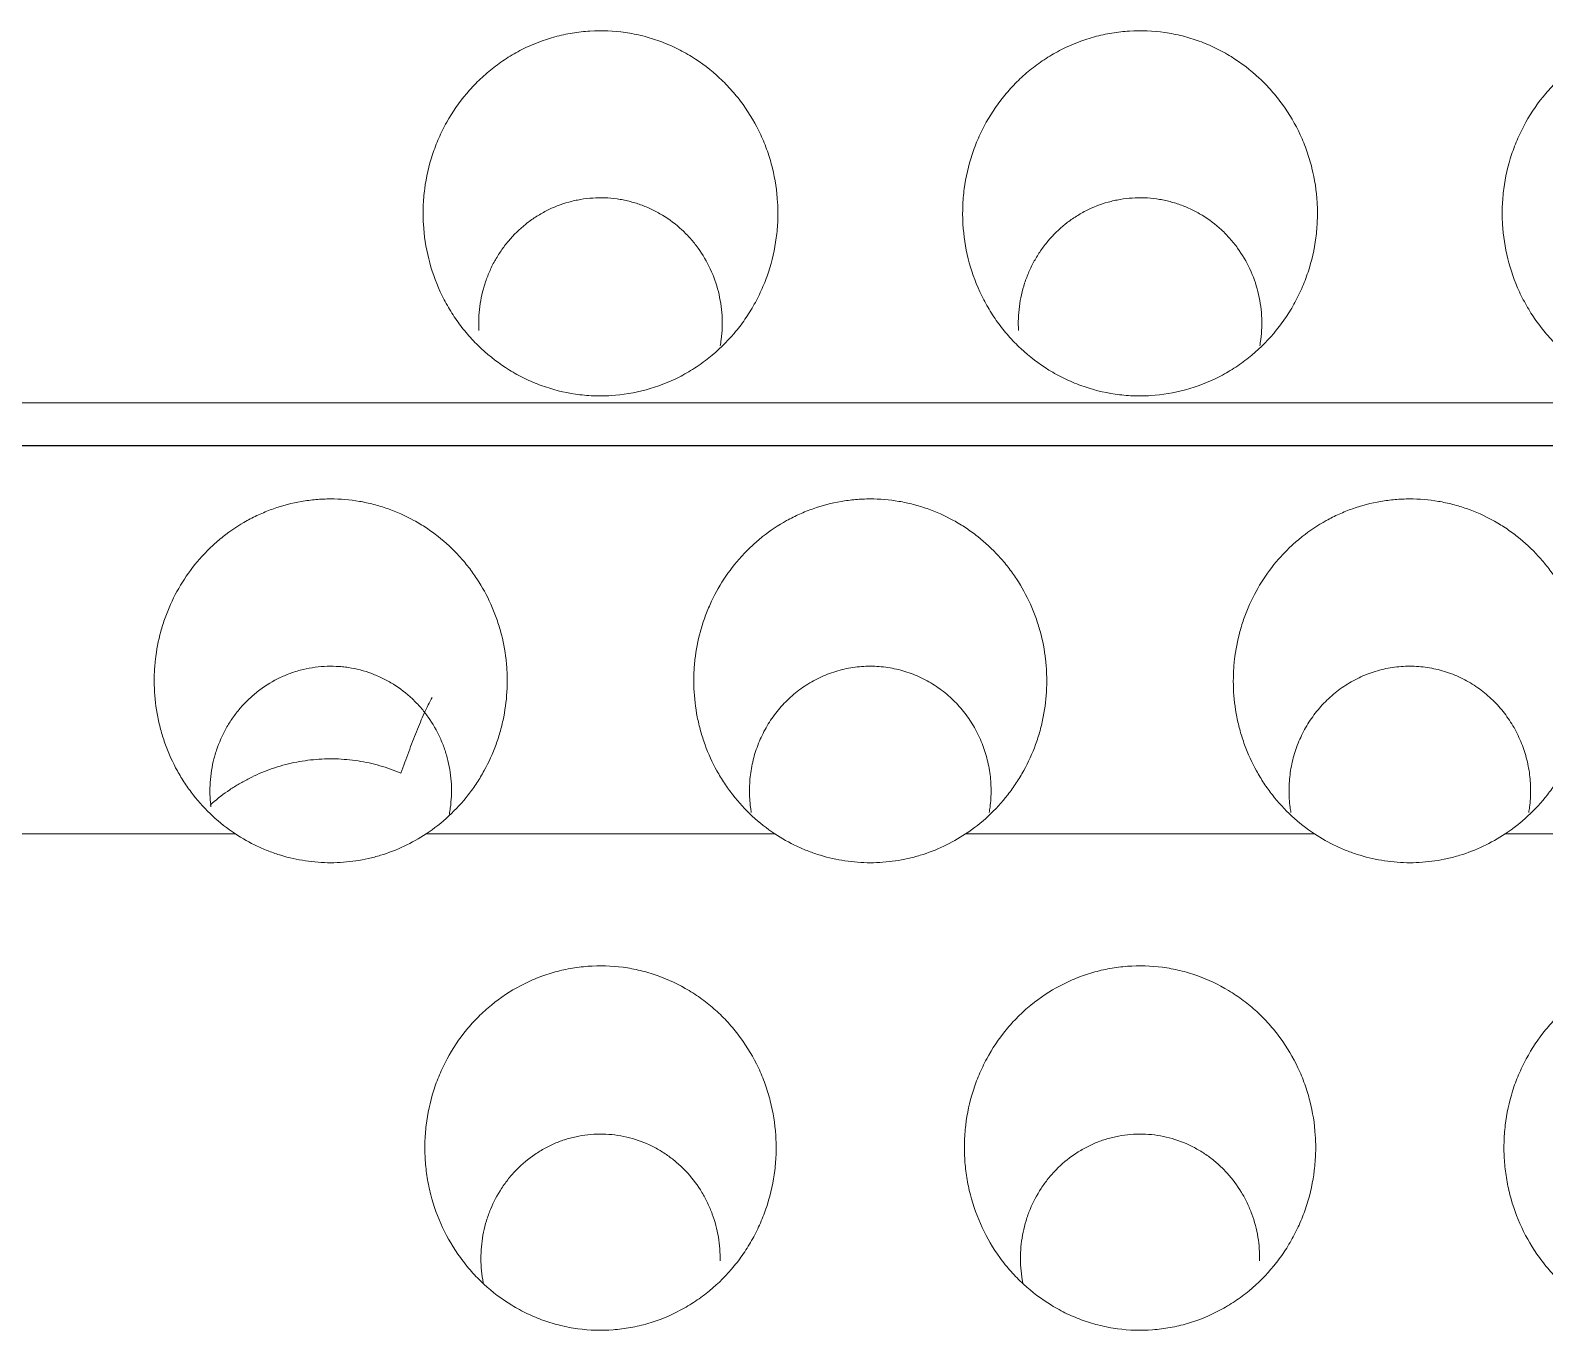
# Model space of a CAD drawing. Header units: inches. Extents: x 3778 to 56227, y -16914 to 35091.
# Drawn here: x 42597.23 to 42605.61, y -12663.85 to -12656.65 of the extents above; entities that cross this region are included whole.
import ezdxf

# ---------------------------------------------------------------- set-up
doc = ezdxf.new("R2010")
doc.units = ezdxf.units.IN
doc.header["$LTSCALE"] = 100
doc.header["$MEASUREMENT"] = 0
doc.linetypes.add('DH-HID2', pattern=[1.2, 0.8, -0.4])
doc.layers.add('2-con', color=2, linetype='Continuous')
doc.layers.add('FU-FURM', color=251, linetype='DH-HID2')
doc.layers.add('mark-B', color=2, linetype='Continuous', lineweight=20)

# ---------------------------------------------------------------- blocks, each defined once
blk = doc.blocks.new('cjscjdeh')
at = {"layer": 'FU-FURM', "color": 8}
blk.add_line((149349.5168, 68184.8848), (151549.5168, 68184.8848), dxfattribs=at)
blk = doc.blocks.new('무풍1WAY 대형')
at = {"layer": 'mark-B'}
blk.add_line((289.2596, -420.2368), (-384.8363, -420.2368), dxfattribs=at)
for points, knots in [([(78.4644, -415.5064), (78.5029, -415.5593), (78.5355, -415.6149), (78.59, -415.731), (78.6119, -415.7915), (78.6322, -415.8703), (78.6359, -415.8862), (78.6425, -415.9179), (78.6513, -415.9656), (78.6604, -416.0455), (78.6618, -416.1099), (78.6605, -416.1583), (78.6597, -416.1745), (78.6574, -416.2069), (78.6559, -416.2231), (78.6463, -416.3036), (78.6327, -416.3665), (78.6038, -416.4585), (78.5927, -416.4888), (78.5737, -416.5336), (78.567, -416.5485), (78.553, -416.5778), (78.5456, -416.5923), (78.5072, -416.6634), (78.4714, -416.7168), (78.4099, -416.7917), (78.3881, -416.8158), (78.3419, -416.862), (78.3178, -416.8838), (78.2427, -416.9452), (78.189, -416.9809), (78.1026, -417.0265), (78.0726, -417.0404), (78.0122, -417.0647), (77.9509, -417.0858), (77.8878, -417.1005), (77.8399, -417.1092), (77.8237, -417.1116), (77.7913, -417.1158), (77.7749, -417.1174), (77.6932, -417.1235), (77.6283, -417.1215), (77.5318, -417.1087), (77.4998, -417.1027), (77.4519, -417.0912), (77.4361, -417.0869), (77.4047, -417.0777), (77.3893, -417.0727), (77.3127, -417.0457), (77.2541, -417.018), (77.1842, -416.9759), (77.1704, -416.9671), (77.1433, -416.9488), (77.1035, -416.9205), (77.0413, -416.8688), (76.9959, -416.8228), (76.9635, -416.7865), (76.9529, -416.7742), (76.9324, -416.7488), (76.9224, -416.7359), (76.8745, -416.6703), (76.8416, -416.6148), (76.8004, -416.5273), (76.788, -416.4973), (76.766, -416.436), (76.7565, -416.405), (76.7325, -416.3113), (76.7224, -416.2478), (76.7162, -416.1509), (76.7156, -416.1182), (76.7174, -416.0535), (76.7198, -416.0213), (76.7315, -415.9256), (76.7451, -415.8626), (76.7696, -415.7851), (76.7749, -415.7696), (76.7861, -415.7391), (76.804, -415.694), (76.8389, -415.6214), (76.8721, -415.5661), (76.899, -415.5258), (76.9084, -415.5125), (76.9277, -415.4864), (76.9378, -415.4734), (76.9895, -415.4103), (77.0351, -415.3645), (77.1098, -415.3029), (77.1358, -415.2835), (77.1764, -415.2563), (77.1902, -415.2475), (77.2184, -415.2307), (77.2326, -415.2227), (77.3044, -415.1845), (77.3643, -415.1601), (77.4423, -415.1374), (77.4581, -415.1332), (77.4899, -415.1257), (77.506, -415.1224), (77.5544, -415.1136), (77.5867, -415.1095), (77.6838, -415.1022), (77.7487, -415.1041), (77.83, -415.1151), (77.8462, -415.1177), (77.8783, -415.1238), (77.9261, -415.1341), (78.0037, -415.1574), (78.0638, -415.1823), (78.108, -415.2034), (78.1227, -415.2108), (78.1515, -415.2264), (78.1656, -415.2346), (78.2351, -415.2769), (78.2867, -415.3159), (78.3583, -415.3822), (78.3813, -415.4056), (78.4247, -415.4545), (78.4452, -415.4799), (78.4644, -415.5064)], [0, 0, 0, 0, 0.03125, 0.03125, 0.0625, 0.0625, 0.070313, 0.070313, 0.078125, 0.09375, 0.109375, 0.109375, 0.117188, 0.117188, 0.125, 0.125, 0.15625, 0.15625, 0.171875, 0.171875, 0.179688, 0.179688, 0.1875, 0.1875, 0.21875, 0.21875, 0.234375, 0.234375, 0.25, 0.25, 0.28125, 0.28125, 0.296875, 0.296875, 0.3125, 0.328125, 0.328125, 0.335938, 0.335938, 0.34375, 0.34375, 0.375, 0.375, 0.390625, 0.390625, 0.398438, 0.398438, 0.40625, 0.40625, 0.4375, 0.4375, 0.445313, 0.445313, 0.453125, 0.46875, 0.484375, 0.484375, 0.492188, 0.492188, 0.5, 0.5, 0.53125, 0.53125, 0.546875, 0.546875, 0.5625, 0.5625, 0.59375, 0.59375, 0.609375, 0.609375, 0.625, 0.625, 0.65625, 0.65625, 0.664063, 0.664063, 0.671875, 0.6875, 0.703125, 0.703125, 0.710938, 0.710938, 0.71875, 0.71875, 0.75, 0.75, 0.765625, 0.765625, 0.773438, 0.773438, 0.78125, 0.78125, 0.8125, 0.8125, 0.820313, 0.820313, 0.828125, 0.828125, 0.84375, 0.84375, 0.875, 0.875, 0.882813, 0.882813, 0.890625, 0.90625, 0.921875, 0.921875, 0.929688, 0.929688, 0.9375, 0.9375, 0.96875, 0.96875, 0.984375, 0.984375, 1, 1, 1, 1]), ([(81.452, -415.5064), (81.4904, -415.5593), (81.5231, -415.6149), (81.5776, -415.731), (81.5994, -415.7915), (81.6198, -415.8703), (81.6235, -415.8862), (81.6301, -415.9179), (81.6389, -415.9656), (81.6479, -416.0455), (81.6493, -416.1099), (81.6481, -416.1583), (81.6473, -416.1745), (81.645, -416.2069), (81.6434, -416.2231), (81.6338, -416.3036), (81.6203, -416.3665), (81.5913, -416.4585), (81.5802, -416.4888), (81.5613, -416.5336), (81.5546, -416.5485), (81.5405, -416.5778), (81.5332, -416.5923), (81.4948, -416.6634), (81.4589, -416.7168), (81.3975, -416.7917), (81.3757, -416.8158), (81.3294, -416.862), (81.3053, -416.8838), (81.2303, -416.9452), (81.1765, -416.9809), (81.0901, -417.0265), (81.0602, -417.0404), (80.9998, -417.0647), (80.9384, -417.0858), (80.8754, -417.1005), (80.8274, -417.1092), (80.8113, -417.1116), (80.7789, -417.1158), (80.7625, -417.1174), (80.6807, -417.1235), (80.6159, -417.1215), (80.5194, -417.1087), (80.4873, -417.1027), (80.4395, -417.0912), (80.4236, -417.0869), (80.3923, -417.0777), (80.3768, -417.0727), (80.3002, -417.0457), (80.2417, -417.018), (80.1718, -416.9759), (80.1579, -416.9671), (80.1308, -416.9488), (80.091, -416.9205), (80.0289, -416.8688), (79.9834, -416.8228), (79.951, -416.7865), (79.9405, -416.7742), (79.9199, -416.7488), (79.91, -416.7359), (79.862, -416.6703), (79.8292, -416.6148), (79.788, -416.5273), (79.7756, -416.4973), (79.7535, -416.436), (79.744, -416.405), (79.7201, -416.3113), (79.71, -416.2478), (79.7037, -416.1509), (79.7031, -416.1182), (79.705, -416.0535), (79.7074, -416.0213), (79.719, -415.9256), (79.7326, -415.8626), (79.7571, -415.7851), (79.7624, -415.7696), (79.7737, -415.7391), (79.7916, -415.694), (79.8264, -415.6214), (79.8596, -415.5661), (79.8866, -415.5258), (79.8959, -415.5125), (79.9153, -415.4864), (79.9253, -415.4734), (79.977, -415.4103), (80.0226, -415.3645), (80.0973, -415.3029), (80.1233, -415.2835), (80.1639, -415.2563), (80.1778, -415.2475), (80.2059, -415.2307), (80.2201, -415.2227), (80.292, -415.1845), (80.3519, -415.1601), (80.4299, -415.1374), (80.4456, -415.1332), (80.4774, -415.1257), (80.4935, -415.1224), (80.5419, -415.1136), (80.5743, -415.1095), (80.6713, -415.1022), (80.7362, -415.1041), (80.8175, -415.1151), (80.8337, -415.1177), (80.8659, -415.1238), (80.9136, -415.1341), (80.9913, -415.1574), (81.0513, -415.1823), (81.0956, -415.2034), (81.1102, -415.2108), (81.139, -415.2264), (81.1532, -415.2346), (81.2226, -415.2769), (81.2742, -415.3159), (81.3459, -415.3822), (81.3689, -415.4056), (81.4123, -415.4545), (81.4327, -415.4799), (81.452, -415.5064)], [0, 0, 0, 0, 0.03125, 0.03125, 0.0625, 0.0625, 0.070313, 0.070313, 0.078125, 0.09375, 0.109375, 0.109375, 0.117188, 0.117188, 0.125, 0.125, 0.15625, 0.15625, 0.171875, 0.171875, 0.179688, 0.179688, 0.1875, 0.1875, 0.21875, 0.21875, 0.234375, 0.234375, 0.25, 0.25, 0.28125, 0.28125, 0.296875, 0.296875, 0.3125, 0.328125, 0.328125, 0.335938, 0.335938, 0.34375, 0.34375, 0.375, 0.375, 0.390625, 0.390625, 0.398438, 0.398438, 0.40625, 0.40625, 0.4375, 0.4375, 0.445313, 0.445313, 0.453125, 0.46875, 0.484375, 0.484375, 0.492188, 0.492188, 0.5, 0.5, 0.53125, 0.53125, 0.546875, 0.546875, 0.5625, 0.5625, 0.59375, 0.59375, 0.609375, 0.609375, 0.625, 0.625, 0.65625, 0.65625, 0.664063, 0.664063, 0.671875, 0.6875, 0.703125, 0.703125, 0.710938, 0.710938, 0.71875, 0.71875, 0.75, 0.75, 0.765625, 0.765625, 0.773438, 0.773438, 0.78125, 0.78125, 0.8125, 0.8125, 0.820313, 0.820313, 0.828125, 0.828125, 0.84375, 0.84375, 0.875, 0.875, 0.882813, 0.882813, 0.890625, 0.90625, 0.921875, 0.921875, 0.929688, 0.929688, 0.9375, 0.9375, 0.96875, 0.96875, 0.984375, 0.984375, 1, 1, 1, 1]), ([(84.4395, -415.5064), (84.478, -415.5593), (84.5106, -415.6149), (84.5651, -415.731), (84.587, -415.7915), (84.6073, -415.8703), (84.611, -415.8862), (84.6176, -415.9179), (84.6264, -415.9656), (84.6355, -416.0455), (84.6369, -416.1099), (84.6356, -416.1583), (84.6348, -416.1745), (84.6325, -416.2069), (84.631, -416.2231), (84.6214, -416.3036), (84.6078, -416.3665), (84.5789, -416.4585), (84.5678, -416.4888), (84.5488, -416.5336), (84.5421, -416.5485), (84.5281, -416.5778), (84.5207, -416.5923), (84.4823, -416.6634), (84.4465, -416.7168), (84.385, -416.7917), (84.3632, -416.8158), (84.317, -416.862), (84.2929, -416.8838), (84.2178, -416.9452), (84.1641, -416.9809), (84.0776, -417.0265), (84.0477, -417.0404), (83.9873, -417.0647), (83.926, -417.0858), (83.8629, -417.1005), (83.8149, -417.1092), (83.7988, -417.1116), (83.7664, -417.1158), (83.75, -417.1174), (83.6683, -417.1235), (83.6034, -417.1215), (83.5069, -417.1087), (83.4749, -417.1027), (83.427, -417.0912), (83.4112, -417.0869), (83.3798, -417.0777), (83.3644, -417.0727), (83.2878, -417.0457), (83.2292, -417.018), (83.1593, -416.9759), (83.1455, -416.9671), (83.1184, -416.9488), (83.0786, -416.9205), (83.0164, -416.8688), (82.971, -416.8228), (82.9385, -416.7865), (82.928, -416.7742), (82.9075, -416.7488), (82.8975, -416.7359), (82.8495, -416.6703), (82.8167, -416.6148), (82.7755, -416.5273), (82.7631, -416.4973), (82.7411, -416.436), (82.7316, -416.405), (82.7076, -416.3113), (82.6975, -416.2478), (82.6913, -416.1509), (82.6907, -416.1182), (82.6925, -416.0535), (82.6949, -416.0213), (82.7066, -415.9256), (82.7201, -415.8626), (82.7447, -415.7851), (82.75, -415.7696), (82.7612, -415.7391), (82.7791, -415.694), (82.814, -415.6214), (82.8472, -415.5661), (82.8741, -415.5258), (82.8835, -415.5125), (82.9028, -415.4864), (82.9129, -415.4734), (82.9645, -415.4103), (83.0101, -415.3645), (83.0849, -415.3029), (83.1109, -415.2835), (83.1515, -415.2563), (83.1653, -415.2475), (83.1934, -415.2307), (83.2077, -415.2227), (83.2795, -415.1845), (83.3394, -415.1601), (83.4174, -415.1374), (83.4332, -415.1332), (83.465, -415.1257), (83.4811, -415.1224), (83.5295, -415.1136), (83.5618, -415.1095), (83.6589, -415.1022), (83.7237, -415.1041), (83.8051, -415.1151), (83.8213, -415.1177), (83.8534, -415.1238), (83.9012, -415.1341), (83.9788, -415.1574), (84.0389, -415.1823), (84.0831, -415.2034), (84.0978, -415.2108), (84.1266, -415.2264), (84.1407, -415.2346), (84.2102, -415.2769), (84.2618, -415.3159), (84.3334, -415.3822), (84.3564, -415.4056), (84.3998, -415.4545), (84.4203, -415.4799), (84.4395, -415.5064)], [0, 0, 0, 0, 0.03125, 0.03125, 0.0625, 0.0625, 0.070312, 0.070312, 0.078125, 0.09375, 0.109375, 0.109375, 0.117187, 0.117187, 0.125, 0.125, 0.15625, 0.15625, 0.171875, 0.171875, 0.179687, 0.179687, 0.1875, 0.1875, 0.21875, 0.21875, 0.234375, 0.234375, 0.25, 0.25, 0.28125, 0.28125, 0.296875, 0.296875, 0.3125, 0.328125, 0.328125, 0.335937, 0.335937, 0.34375, 0.34375, 0.375, 0.375, 0.390625, 0.390625, 0.398437, 0.398437, 0.40625, 0.40625, 0.4375, 0.4375, 0.445312, 0.445312, 0.453125, 0.46875, 0.484375, 0.484375, 0.492187, 0.492187, 0.5, 0.5, 0.53125, 0.53125, 0.546875, 0.546875, 0.5625, 0.5625, 0.59375, 0.59375, 0.609375, 0.609375, 0.625, 0.625, 0.65625, 0.65625, 0.664062, 0.664062, 0.671875, 0.6875, 0.703125, 0.703125, 0.710937, 0.710937, 0.71875, 0.71875, 0.75, 0.75, 0.765625, 0.765625, 0.773437, 0.773437, 0.78125, 0.78125, 0.8125, 0.8125, 0.820312, 0.820312, 0.828125, 0.828125, 0.84375, 0.84375, 0.875, 0.875, 0.882812, 0.882812, 0.890625, 0.90625, 0.921875, 0.921875, 0.929687, 0.929687, 0.9375, 0.9375, 0.96875, 0.96875, 0.984375, 0.984375, 1, 1, 1, 1]), ([(81.3243, -415.362), (81.3258, -415.3694), (81.3272, -415.3768), (81.3321, -415.4059), (81.3348, -415.4278), (81.338, -415.4718), (81.3387, -415.4941), (81.3375, -415.5603), (81.3326, -415.6039), (81.3194, -415.6684), (81.3139, -415.6898), (81.3042, -415.7216), (81.3007, -415.7321), (81.2933, -415.753), (81.2893, -415.7633), (81.2684, -415.8141), (81.248, -415.853), (81.2178, -415.899), (81.2115, -415.9081), (81.1985, -415.9261), (81.1917, -415.9349), (81.1708, -415.9609), (81.1561, -415.9774), (81.1099, -416.0246), (81.0763, -416.0529), (81.0303, -416.0841), (81.0209, -416.0901), (81.0019, -416.1017), (80.9729, -416.1183), (80.9231, -416.1421), (80.8816, -416.1569), (80.8497, -416.1665), (80.839, -416.1694), (80.8174, -416.1747), (80.8064, -416.177), (80.7515, -416.1874), (80.7075, -416.1911), (80.6411, -416.1897), (80.6189, -416.1881), (80.5745, -416.1826), (80.5526, -416.1786), (80.4878, -416.1636), (80.4461, -416.1492), (80.3955, -416.1257), (80.3855, -416.1208), (80.3658, -416.1104), (80.3367, -416.0941), (80.2908, -416.0635), (80.2566, -416.0355), (80.2238, -416.0057), (80.208, -415.9898), (80.1634, -415.9405), (80.1372, -415.9051), (80.1088, -415.8579), (80.1034, -415.8483), (80.0929, -415.8288), (80.0878, -415.8189), (80.0735, -415.7888), (80.0649, -415.7685), (80.0422, -415.7065), (80.031, -415.6641), (80.0201, -415.5986), (80.0175, -415.5765), (80.0143, -415.5323), (80.0137, -415.5101), (80.0142, -415.4879)], [0, 0, 0, 0, 0.010045, 0.010045, 0.039161, 0.039161, 0.068278, 0.068278, 0.12651, 0.12651, 0.155627, 0.155627, 0.170185, 0.170185, 0.184743, 0.184743, 0.242976, 0.242976, 0.257534, 0.257534, 0.272092, 0.272092, 0.301208, 0.301208, 0.359441, 0.359441, 0.373999, 0.373999, 0.388557, 0.417674, 0.44679, 0.44679, 0.461348, 0.461348, 0.475906, 0.475906, 0.534139, 0.534139, 0.563255, 0.563255, 0.592372, 0.592372, 0.650604, 0.650604, 0.665162, 0.665162, 0.67972, 0.708837, 0.737953, 0.737953, 0.767069, 0.767069, 0.825302, 0.825302, 0.83986, 0.83986, 0.854418, 0.854418, 0.883535, 0.883535, 0.941767, 0.941767, 0.970884, 0.970884, 1, 1, 1, 1]), ([(84.3119, -415.362), (84.3134, -415.3694), (84.3148, -415.3768), (84.3197, -415.4059), (84.3223, -415.4278), (84.3256, -415.4718), (84.3262, -415.4941), (84.325, -415.5603), (84.3202, -415.6039), (84.3069, -415.6684), (84.3015, -415.6898), (84.2918, -415.7216), (84.2883, -415.7321), (84.2808, -415.753), (84.2769, -415.7633), (84.2559, -415.8141), (84.2355, -415.853), (84.2053, -415.899), (84.1991, -415.9081), (84.186, -415.9261), (84.1792, -415.9349), (84.1584, -415.9609), (84.1437, -415.9774), (84.0975, -416.0246), (84.0638, -416.0529), (84.0179, -416.0841), (84.0085, -416.0901), (83.9894, -416.1017), (83.9605, -416.1183), (83.9107, -416.1421), (83.8691, -416.1569), (83.8373, -416.1665), (83.8266, -416.1694), (83.8049, -416.1747), (83.7939, -416.177), (83.7391, -416.1874), (83.695, -416.1911), (83.6287, -416.1897), (83.6065, -416.1881), (83.5621, -416.1826), (83.5401, -416.1786), (83.4754, -416.1636), (83.4336, -416.1492), (83.3831, -416.1257), (83.373, -416.1208), (83.3533, -416.1104), (83.3243, -416.0941), (83.2783, -416.0635), (83.2442, -416.0355), (83.2113, -416.0057), (83.1955, -415.9898), (83.1509, -415.9405), (83.1248, -415.9051), (83.0964, -415.8579), (83.0909, -415.8483), (83.0804, -415.8288), (83.0754, -415.8189), (83.061, -415.7888), (83.0524, -415.7685), (83.0298, -415.7065), (83.0185, -415.6641), (83.0076, -415.5986), (83.005, -415.5765), (83.0018, -415.5323), (83.0013, -415.5101), (83.0018, -415.4879)], [0, 0, 0, 0, 0.010045, 0.010045, 0.039161, 0.039161, 0.068278, 0.068278, 0.12651, 0.12651, 0.155627, 0.155627, 0.170185, 0.170185, 0.184743, 0.184743, 0.242976, 0.242976, 0.257534, 0.257534, 0.272092, 0.272092, 0.301208, 0.301208, 0.359441, 0.359441, 0.373999, 0.373999, 0.388557, 0.417674, 0.44679, 0.44679, 0.461348, 0.461348, 0.475906, 0.475906, 0.534139, 0.534139, 0.563255, 0.563255, 0.592372, 0.592372, 0.650604, 0.650604, 0.665162, 0.665162, 0.67972, 0.708837, 0.737953, 0.737953, 0.767069, 0.767069, 0.825302, 0.825302, 0.83986, 0.83986, 0.854418, 0.854418, 0.883535, 0.883535, 0.941767, 0.941767, 0.970884, 0.970884, 1, 1, 1, 1]), ([(79.7105, -417.8514), (79.6719, -417.8259), (79.6314, -417.8031), (79.5678, -417.7731), (79.5461, -417.7639), (79.5025, -417.7471), (79.4805, -417.7396), (79.4138, -417.7194), (79.3685, -417.7092), (79.2993, -417.6989), (79.276, -417.6963), (79.229, -417.6928), (79.2056, -417.6919), (79.1356, -417.6919), (79.0892, -417.6954), (79.0202, -417.7056), (78.9973, -417.7099), (78.9516, -417.7201), (78.9288, -417.7261), (78.8615, -417.7465), (78.7747, -417.78), (78.6935, -417.8256), (78.6544, -417.8514)], [0, 0, 0, 0, 0.125, 0.125, 0.1875, 0.1875, 0.25, 0.25, 0.375, 0.375, 0.4375, 0.4375, 0.5, 0.5, 0.625, 0.625, 0.6875, 0.6875, 0.75, 0.75, 0.875, 1, 1, 1, 1]), ([(82.698, -417.8514), (82.6594, -417.8259), (82.6189, -417.8031), (82.5554, -417.7731), (82.5337, -417.7639), (82.4901, -417.7471), (82.468, -417.7396), (82.4013, -417.7194), (82.3561, -417.7092), (82.2869, -417.6989), (82.2636, -417.6963), (82.2166, -417.6928), (82.1931, -417.6919), (82.1231, -417.6919), (82.0768, -417.6954), (82.0077, -417.7056), (81.9848, -417.7099), (81.9391, -417.7201), (81.9163, -417.7261), (81.849, -417.7465), (81.7622, -417.78), (81.6811, -417.8256), (81.6419, -417.8514)], [0, 0, 0, 0, 0.125, 0.125, 0.1875, 0.1875, 0.25, 0.25, 0.375, 0.375, 0.4375, 0.4375, 0.5, 0.5, 0.625, 0.625, 0.6875, 0.6875, 0.75, 0.75, 0.875, 1, 1, 1, 1]), ([(85.6856, -417.8514), (85.647, -417.8259), (85.6065, -417.8031), (85.5429, -417.7731), (85.5212, -417.7639), (85.4776, -417.7471), (85.4556, -417.7396), (85.3889, -417.7194), (85.3436, -417.7092), (85.2744, -417.6989), (85.2511, -417.6963), (85.2041, -417.6928), (85.1807, -417.6919), (85.1107, -417.6919), (85.0643, -417.6954), (84.9953, -417.7056), (84.9724, -417.7099), (84.9267, -417.7201), (84.9039, -417.7261), (84.8366, -417.7465), (84.7498, -417.78), (84.6686, -417.8256), (84.6295, -417.8514)], [0, 0, 0, 0, 0.125, 0.125, 0.1875, 0.1875, 0.25, 0.25, 0.375, 0.375, 0.4375, 0.4375, 0.5, 0.5, 0.625, 0.625, 0.6875, 0.6875, 0.75, 0.75, 0.875, 1, 1, 1, 1]), ([(79.7105, -417.8514), (79.7555, -417.8812), (79.7973, -417.9142), (79.8748, -417.986), (79.9106, -418.0249), (79.9597, -418.0877), (79.9753, -418.1094), (80.005, -418.1542), (80.0188, -418.177), (80.0574, -418.2468), (80.0793, -418.295), (80.1065, -418.3698), (80.1147, -418.3951), (80.129, -418.4467), (80.1352, -418.4727), (80.1506, -418.5508), (80.1567, -418.6032), (80.16, -418.6825), (80.1601, -418.709), (80.1582, -418.7623), (80.1562, -418.7891), (80.1472, -418.8684), (80.1372, -418.9203), (80.1163, -418.9967), (80.1083, -419.022), (80.0949, -419.0595), (80.0902, -419.0719), (80.0802, -419.0967), (80.0749, -419.109), (80.0475, -419.1701), (80.022, -419.2166), (79.964, -419.3052), (79.9316, -419.3472), (79.8865, -419.3967), (79.8772, -419.4065), (79.8584, -419.4256), (79.8296, -419.4536), (79.7993, -419.4797), (79.7368, -419.5291), (79.6926, -419.5587), (79.6223, -419.5977), (79.598, -419.6098), (79.549, -419.6319), (79.5242, -419.6418), (79.4487, -419.6684), (79.3971, -419.6819), (79.331, -419.6933), (79.3177, -419.6953), (79.2909, -419.6988), (79.2774, -419.7003), (79.2371, -419.7037), (79.2103, -419.7049), (79.1301, -419.705), (79.0769, -419.7006), (79.0107, -419.6894), (78.9974, -419.6868), (78.971, -419.6812), (78.9578, -419.6781), (78.9187, -419.668), (78.8931, -419.6602), (78.8174, -419.6337), (78.7687, -419.612), (78.6982, -419.5732), (78.6751, -419.5592), (78.6303, -419.5294), (78.6087, -419.5137), (78.546, -419.4642), (78.507, -419.428), (78.4529, -419.3688), (78.4355, -419.3482), (78.4027, -419.3059), (78.3872, -419.2843), (78.3435, -419.2177), (78.318, -419.1712), (78.2906, -419.1106), (78.2854, -419.0983), (78.2754, -419.0735), (78.2706, -419.061), (78.257, -419.0232), (78.249, -418.9979), (78.2279, -418.9212), (78.2179, -418.8694), (78.2088, -418.7903), (78.2068, -418.7638), (78.2048, -418.7103), (78.2049, -418.6837), (78.2081, -418.6042), (78.2142, -418.5517), (78.2294, -418.4738), (78.2355, -418.448), (78.2497, -418.3966), (78.2579, -418.371), (78.2852, -418.2959), (78.3071, -418.2477), (78.3454, -418.1782), (78.3591, -418.1555), (78.3811, -418.1222), (78.3886, -418.1112), (78.4042, -418.0894), (78.4123, -418.0787), (78.4535, -418.0257), (78.4896, -417.9865), (78.5675, -417.9143), (78.6094, -417.8812), (78.6544, -417.8514)], [0, 0, 0, 0, 0.03125, 0.03125, 0.0625, 0.0625, 0.078125, 0.078125, 0.09375, 0.09375, 0.125, 0.125, 0.140625, 0.140625, 0.15625, 0.15625, 0.1875, 0.1875, 0.203125, 0.203125, 0.21875, 0.21875, 0.25, 0.25, 0.265625, 0.265625, 0.273438, 0.273438, 0.28125, 0.28125, 0.3125, 0.3125, 0.34375, 0.34375, 0.351563, 0.351563, 0.359375, 0.375, 0.375, 0.40625, 0.40625, 0.421875, 0.421875, 0.4375, 0.4375, 0.46875, 0.46875, 0.476563, 0.476563, 0.484375, 0.484375, 0.5, 0.5, 0.53125, 0.53125, 0.539063, 0.539063, 0.546875, 0.546875, 0.5625, 0.5625, 0.59375, 0.59375, 0.609375, 0.609375, 0.625, 0.625, 0.65625, 0.65625, 0.671875, 0.671875, 0.6875, 0.6875, 0.71875, 0.71875, 0.726563, 0.726563, 0.734375, 0.734375, 0.75, 0.75, 0.78125, 0.78125, 0.796875, 0.796875, 0.8125, 0.8125, 0.84375, 0.84375, 0.859375, 0.859375, 0.875, 0.875, 0.90625, 0.90625, 0.921875, 0.921875, 0.929688, 0.929688, 0.9375, 0.9375, 0.96875, 0.96875, 1, 1, 1, 1]), ([(82.698, -417.8514), (82.7431, -417.8812), (82.7848, -417.9142), (82.8624, -417.986), (82.8981, -418.0249), (82.9472, -418.0877), (82.9629, -418.1094), (82.9925, -418.1542), (83.0063, -418.177), (83.0449, -418.2468), (83.0668, -418.295), (83.0941, -418.3698), (83.1022, -418.3951), (83.1166, -418.4467), (83.1227, -418.4727), (83.1381, -418.5508), (83.1443, -418.6032), (83.1475, -418.6825), (83.1476, -418.709), (83.1457, -418.7623), (83.1437, -418.7891), (83.1347, -418.8684), (83.1247, -418.9203), (83.1038, -418.9967), (83.0959, -419.022), (83.0824, -419.0595), (83.0777, -419.0719), (83.0677, -419.0967), (83.0625, -419.109), (83.035, -419.1701), (83.0095, -419.2166), (82.9516, -419.3052), (82.9192, -419.3472), (82.874, -419.3967), (82.8648, -419.4065), (82.8459, -419.4256), (82.8171, -419.4536), (82.7869, -419.4797), (82.7244, -419.5291), (82.6802, -419.5587), (82.6098, -419.5977), (82.5856, -419.6098), (82.5366, -419.6319), (82.5117, -419.6418), (82.4362, -419.6684), (82.3846, -419.6819), (82.3185, -419.6933), (82.3052, -419.6953), (82.2784, -419.6988), (82.2649, -419.7003), (82.2246, -419.7037), (82.1978, -419.7049), (82.1176, -419.705), (82.0644, -419.7006), (81.9982, -419.6894), (81.985, -419.6868), (81.9586, -419.6812), (81.9454, -419.6781), (81.9063, -419.668), (81.8806, -419.6602), (81.805, -419.6337), (81.7563, -419.612), (81.6858, -419.5732), (81.6626, -419.5592), (81.6179, -419.5294), (81.5962, -419.5137), (81.5335, -419.4642), (81.4946, -419.428), (81.4405, -419.3688), (81.4231, -419.3482), (81.3902, -419.3059), (81.3748, -419.2843), (81.3311, -419.2177), (81.3056, -419.1712), (81.2782, -419.1106), (81.2729, -419.0983), (81.2629, -419.0735), (81.2581, -419.061), (81.2445, -419.0232), (81.2365, -418.9979), (81.2155, -418.9212), (81.2055, -418.8694), (81.1964, -418.7903), (81.1944, -418.7638), (81.1924, -418.7103), (81.1924, -418.6837), (81.1956, -418.6042), (81.2017, -418.5517), (81.217, -418.4738), (81.2231, -418.448), (81.2373, -418.3966), (81.2455, -418.371), (81.2728, -418.2959), (81.2946, -418.2477), (81.333, -418.1782), (81.3467, -418.1555), (81.3686, -418.1222), (81.3762, -418.1112), (81.3918, -418.0894), (81.3998, -418.0787), (81.4411, -418.0257), (81.4771, -417.9865), (81.555, -417.9143), (81.5969, -417.8812), (81.6419, -417.8514)], [0, 0, 0, 0, 0.03125, 0.03125, 0.0625, 0.0625, 0.078125, 0.078125, 0.09375, 0.09375, 0.125, 0.125, 0.140625, 0.140625, 0.15625, 0.15625, 0.1875, 0.1875, 0.203125, 0.203125, 0.21875, 0.21875, 0.25, 0.25, 0.265625, 0.265625, 0.273438, 0.273438, 0.28125, 0.28125, 0.3125, 0.3125, 0.34375, 0.34375, 0.351563, 0.351563, 0.359375, 0.375, 0.375, 0.40625, 0.40625, 0.421875, 0.421875, 0.4375, 0.4375, 0.46875, 0.46875, 0.476563, 0.476563, 0.484375, 0.484375, 0.5, 0.5, 0.53125, 0.53125, 0.539063, 0.539063, 0.546875, 0.546875, 0.5625, 0.5625, 0.59375, 0.59375, 0.609375, 0.609375, 0.625, 0.625, 0.65625, 0.65625, 0.671875, 0.671875, 0.6875, 0.6875, 0.71875, 0.71875, 0.726563, 0.726563, 0.734375, 0.734375, 0.75, 0.75, 0.78125, 0.78125, 0.796875, 0.796875, 0.8125, 0.8125, 0.84375, 0.84375, 0.859375, 0.859375, 0.875, 0.875, 0.90625, 0.90625, 0.921875, 0.921875, 0.929688, 0.929688, 0.9375, 0.9375, 0.96875, 0.96875, 1, 1, 1, 1]), ([(85.6856, -417.8514), (85.7306, -417.8812), (85.7724, -417.9142), (85.8499, -417.986), (85.8857, -418.0249), (85.9348, -418.0877), (85.9504, -418.1094), (85.9801, -418.1542), (85.9939, -418.177), (86.0324, -418.2468), (86.0544, -418.295), (86.0816, -418.3698), (86.0898, -418.3951), (86.1041, -418.4467), (86.1103, -418.4727), (86.1257, -418.5508), (86.1318, -418.6032), (86.1351, -418.6825), (86.1352, -418.709), (86.1333, -418.7623), (86.1313, -418.7891), (86.1223, -418.8684), (86.1123, -418.9203), (86.0914, -418.9967), (86.0834, -419.022), (86.07, -419.0595), (86.0652, -419.0719), (86.0553, -419.0967), (86.05, -419.109), (86.0226, -419.1701), (85.9971, -419.2166), (85.9391, -419.3052), (85.9067, -419.3472), (85.8616, -419.3967), (85.8523, -419.4065), (85.8334, -419.4256), (85.8047, -419.4536), (85.7744, -419.4797), (85.7119, -419.5291), (85.6677, -419.5587), (85.5974, -419.5977), (85.5731, -419.6098), (85.5241, -419.6319), (85.4993, -419.6418), (85.4238, -419.6684), (85.3722, -419.6819), (85.3061, -419.6933), (85.2928, -419.6953), (85.266, -419.6988), (85.2525, -419.7003), (85.2122, -419.7037), (85.1854, -419.7049), (85.1052, -419.705), (85.052, -419.7006), (84.9858, -419.6894), (84.9725, -419.6868), (84.9461, -419.6812), (84.9329, -419.6781), (84.8938, -419.668), (84.8682, -419.6602), (84.7925, -419.6337), (84.7438, -419.612), (84.6733, -419.5732), (84.6502, -419.5592), (84.6054, -419.5294), (84.5838, -419.5137), (84.5211, -419.4642), (84.4821, -419.428), (84.428, -419.3688), (84.4106, -419.3482), (84.3778, -419.3059), (84.3623, -419.2843), (84.3186, -419.2177), (84.2931, -419.1712), (84.2657, -419.1106), (84.2605, -419.0983), (84.2505, -419.0735), (84.2457, -419.061), (84.2321, -419.0232), (84.2241, -418.9979), (84.203, -418.9212), (84.193, -418.8694), (84.1839, -418.7903), (84.1819, -418.7638), (84.1799, -418.7103), (84.18, -418.6837), (84.1831, -418.6042), (84.1893, -418.5517), (84.2045, -418.4738), (84.2106, -418.448), (84.2248, -418.3966), (84.233, -418.371), (84.2603, -418.2959), (84.2822, -418.2477), (84.3205, -418.1782), (84.3342, -418.1555), (84.3562, -418.1222), (84.3637, -418.1112), (84.3793, -418.0894), (84.3874, -418.0787), (84.4286, -418.0257), (84.4647, -417.9865), (84.5426, -417.9143), (84.5845, -417.8812), (84.6295, -417.8514)], [0, 0, 0, 0, 0.03125, 0.03125, 0.0625, 0.0625, 0.078125, 0.078125, 0.09375, 0.09375, 0.125, 0.125, 0.140625, 0.140625, 0.15625, 0.15625, 0.1875, 0.1875, 0.203125, 0.203125, 0.21875, 0.21875, 0.25, 0.25, 0.265625, 0.265625, 0.273437, 0.273437, 0.28125, 0.28125, 0.3125, 0.3125, 0.34375, 0.34375, 0.351562, 0.351562, 0.359375, 0.375, 0.375, 0.40625, 0.40625, 0.421875, 0.421875, 0.4375, 0.4375, 0.46875, 0.46875, 0.476562, 0.476562, 0.484375, 0.484375, 0.5, 0.5, 0.53125, 0.53125, 0.539062, 0.539062, 0.546875, 0.546875, 0.5625, 0.5625, 0.59375, 0.59375, 0.609375, 0.609375, 0.625, 0.625, 0.65625, 0.65625, 0.671875, 0.671875, 0.6875, 0.6875, 0.71875, 0.71875, 0.726562, 0.726562, 0.734375, 0.734375, 0.75, 0.75, 0.78125, 0.78125, 0.796875, 0.796875, 0.8125, 0.8125, 0.84375, 0.84375, 0.859375, 0.859375, 0.875, 0.875, 0.90625, 0.90625, 0.921875, 0.921875, 0.929687, 0.929687, 0.9375, 0.9375, 0.96875, 0.96875, 1, 1, 1, 1]), ([(78.524, -417.969), (78.5223, -417.979), (78.5208, -417.9889), (78.5154, -418.0306), (78.5134, -418.0625), (78.5137, -418.1103), (78.5143, -418.1263), (78.5166, -418.1583), (78.5184, -418.1744), (78.5252, -418.2223), (78.5385, -418.2849), (78.5601, -418.345), (78.5795, -418.3891), (78.5865, -418.4037), (78.6015, -418.4323), (78.6095, -418.4463), (78.6347, -418.4872), (78.6534, -418.5132), (78.684, -418.5502), (78.6947, -418.5622), (78.717, -418.5855), (78.7286, -418.5968), (78.7647, -418.6295), (78.8154, -418.6691), (78.8712, -418.7011), (78.915, -418.7221), (78.93, -418.7286), (78.9603, -418.7404), (78.9755, -418.7458), (79.0218, -418.76), (79.0532, -418.7672), (79.1011, -418.7744), (79.1172, -418.7763), (79.1497, -418.7787), (79.166, -418.7793), (79.2147, -418.7793), (79.2468, -418.7769), (79.2947, -418.7698), (79.3106, -418.7668), (79.3422, -418.7596), (79.358, -418.7554), (79.4047, -418.7411), (79.4648, -418.7175), (79.5209, -418.6856), (79.5613, -418.6584), (79.5745, -418.6488), (79.5999, -418.6289), (79.6122, -418.6186), (79.648, -418.5862), (79.6702, -418.563), (79.7011, -418.5258), (79.711, -418.513), (79.7298, -418.4867), (79.7388, -418.4733), (79.764, -418.4323), (79.7789, -418.404), (79.7982, -418.36), (79.8042, -418.3451), (79.8151, -418.3148), (79.82, -418.2993), (79.8332, -418.2529), (79.8464, -418.1903), (79.8511, -418.1266), (79.8514, -418.0783), (79.8509, -418.0621), (79.8489, -418.03), (79.8474, -418.0141), (79.8441, -417.9888), (79.8426, -417.9793), (79.841, -417.9699)], [0, 0, 0, 0, 0.012776, 0.012776, 0.053403, 0.053403, 0.073717, 0.073717, 0.094031, 0.094031, 0.134658, 0.175285, 0.175285, 0.195599, 0.195599, 0.215913, 0.215913, 0.25654, 0.25654, 0.276853, 0.276853, 0.297167, 0.297167, 0.337794, 0.378422, 0.378422, 0.398735, 0.398735, 0.419049, 0.419049, 0.459676, 0.459676, 0.47999, 0.47999, 0.500303, 0.500303, 0.540931, 0.540931, 0.561244, 0.561244, 0.581558, 0.581558, 0.622185, 0.662812, 0.662812, 0.683126, 0.683126, 0.70344, 0.70344, 0.744067, 0.744067, 0.764381, 0.764381, 0.784694, 0.784694, 0.825321, 0.825321, 0.845635, 0.845635, 0.865949, 0.865949, 0.906576, 0.947203, 0.947203, 0.967517, 0.967517, 0.987831, 0.987831, 1, 1, 1, 1]), ([(81.5116, -417.969), (81.5098, -417.979), (81.5083, -417.9889), (81.5029, -418.0306), (81.5009, -418.0625), (81.5012, -418.1103), (81.5018, -418.1263), (81.5042, -418.1583), (81.5059, -418.1744), (81.5127, -418.2223), (81.5261, -418.2849), (81.5476, -418.345), (81.567, -418.3891), (81.574, -418.4037), (81.5891, -418.4323), (81.597, -418.4463), (81.6223, -418.4872), (81.6409, -418.5132), (81.6716, -418.5502), (81.6823, -418.5622), (81.7045, -418.5855), (81.7162, -418.5968), (81.7522, -418.6295), (81.8029, -418.6691), (81.8587, -418.7011), (81.9025, -418.7221), (81.9176, -418.7286), (81.9478, -418.7404), (81.9631, -418.7458), (82.0093, -418.76), (82.0407, -418.7672), (82.0886, -418.7744), (82.1047, -418.7763), (82.1372, -418.7787), (82.1536, -418.7793), (82.2022, -418.7793), (82.2344, -418.7769), (82.2822, -418.7698), (82.2981, -418.7668), (82.3297, -418.7596), (82.3455, -418.7554), (82.3922, -418.7411), (82.4524, -418.7175), (82.5084, -418.6856), (82.5489, -418.6584), (82.5621, -418.6488), (82.5875, -418.6289), (82.5998, -418.6186), (82.6355, -418.5862), (82.6577, -418.563), (82.6886, -418.5258), (82.6985, -418.513), (82.7174, -418.4867), (82.7263, -418.4733), (82.7516, -418.4323), (82.7664, -418.404), (82.7857, -418.36), (82.7917, -418.3451), (82.8026, -418.3148), (82.8076, -418.2993), (82.8208, -418.2529), (82.834, -418.1903), (82.8387, -418.1266), (82.839, -418.0783), (82.8385, -418.0621), (82.8365, -418.03), (82.8349, -418.0141), (82.8316, -417.9888), (82.8302, -417.9793), (82.8286, -417.9699)], [0, 0, 0, 0, 0.012777, 0.012777, 0.053404, 0.053404, 0.073718, 0.073718, 0.094032, 0.094032, 0.134659, 0.175286, 0.175286, 0.1956, 0.1956, 0.215914, 0.215914, 0.256541, 0.256541, 0.276855, 0.276855, 0.297168, 0.297168, 0.337796, 0.378423, 0.378423, 0.398737, 0.398737, 0.41905, 0.41905, 0.459678, 0.459678, 0.479991, 0.479991, 0.500305, 0.500305, 0.540932, 0.540932, 0.561246, 0.561246, 0.581559, 0.581559, 0.622187, 0.662814, 0.662814, 0.683128, 0.683128, 0.703441, 0.703441, 0.744069, 0.744069, 0.764382, 0.764382, 0.784696, 0.784696, 0.825323, 0.825323, 0.845637, 0.845637, 0.865951, 0.865951, 0.906578, 0.947205, 0.947205, 0.967519, 0.967519, 0.987833, 0.987833, 1, 1, 1, 1]), ([(84.5005, -417.9613), (84.4985, -417.9721), (84.4968, -417.9828), (84.4923, -418.0155), (84.4903, -418.0375), (84.4884, -418.0818), (84.4884, -418.1042), (84.4918, -418.1704), (84.4981, -418.214), (84.5136, -418.2783), (84.5198, -418.2996), (84.5344, -418.3418), (84.5426, -418.3625), (84.5519, -418.3828)], [0, 0, 0, 0, 0.076351, 0.076351, 0.230293, 0.230293, 0.384234, 0.384234, 0.692117, 0.692117, 0.846059, 0.846059, 1, 1, 1, 1]), ([(84.5519, -418.3828), (84.5704, -418.4235), (84.5925, -418.4618), (84.6309, -418.5157), (84.6445, -418.5331), (84.6737, -418.5667), (84.6893, -418.5829), (84.7379, -418.6288), (84.7729, -418.6558), (84.8293, -418.6911), (84.8488, -418.702), (84.8892, -418.7219), (84.9097, -418.7307), (84.9722, -418.7539), (85.0152, -418.7651), (85.0706, -418.7736), (85.0818, -418.775), (85.1042, -418.7772), (85.1377, -418.7797), (85.1713, -418.7796), (85.2159, -418.7771), (85.2383, -418.7747), (85.2828, -418.7676), (85.3047, -418.7628), (85.348, -418.7512), (85.3694, -418.7443), (85.4114, -418.7282), (85.4318, -418.7192), (85.4913, -418.6892), (85.5288, -418.6653), (85.5728, -418.6306), (85.5814, -418.6235), (85.5983, -418.6088), (85.6229, -418.5862), (85.6608, -418.5459), (85.6879, -418.5109), (85.7133, -418.4744), (85.7253, -418.4554), (85.7579, -418.3974), (85.7758, -418.3571), (85.7968, -418.2942), (85.8029, -418.2728), (85.813, -418.2294), (85.817, -418.2077), (85.8259, -418.1421), (85.8278, -418.0982), (85.8246, -418.0361), (85.823, -418.0183), (85.8207, -418.0006)], [0, 0, 0, 0, 0.069437, 0.069437, 0.104156, 0.104156, 0.138874, 0.138874, 0.208311, 0.208311, 0.24303, 0.24303, 0.277749, 0.277749, 0.347186, 0.347186, 0.364545, 0.364545, 0.381904, 0.416623, 0.416623, 0.451342, 0.451342, 0.48606, 0.48606, 0.520779, 0.520779, 0.555497, 0.555497, 0.624934, 0.624934, 0.642294, 0.642294, 0.659653, 0.694372, 0.72909, 0.72909, 0.763809, 0.763809, 0.833246, 0.833246, 0.867964, 0.867964, 0.902683, 0.902683, 0.97212, 0.97212, 1, 1, 1, 1]), ([(84.7686, -418.1876), (84.8066, -418.2037), (84.8842, -418.231), (84.965, -418.2488), (85.0268, -418.2583), (85.0476, -418.2608), (85.0889, -418.2645), (85.1095, -418.2658), (85.1714, -418.2675), (85.2126, -418.266), (85.2742, -418.26), (85.2948, -418.2574), (85.3358, -418.2508), (85.3564, -418.2468), (85.4173, -418.2331), (85.4966, -418.2098), (85.5722, -418.1772), (85.6276, -418.1491), (85.6458, -418.1391), (85.6818, -418.1181), (85.6993, -418.107), (85.7507, -418.0725), (85.7874, -418.0444), (85.8221, -418.014), (85.8259, -418.0106)], [0, 0, 0, 0, 0.109604, 0.219208, 0.219208, 0.27401, 0.27401, 0.328812, 0.328812, 0.438416, 0.438416, 0.493218, 0.493218, 0.54802, 0.54802, 0.657625, 0.767229, 0.767229, 0.822031, 0.822031, 0.876833, 0.876833, 0.986437, 1, 1, 1, 1]), ([(84.7686, -418.1876), (84.7543, -418.2279), (84.74, -418.2673), (84.7114, -418.344), (84.6971, -418.3812), (84.6685, -418.4526), (84.6542, -418.4868), (84.6326, -418.5346), (84.6255, -418.55), (84.6111, -418.5793), (84.6039, -418.5932), (84.5967, -418.6061)], [0, 0, 0, 0, 0.25, 0.25, 0.5, 0.5, 0.75, 0.75, 0.875, 0.875, 1, 1, 1, 1]), ([(78.6692, -421.2256), (78.6655, -421.1602), (78.6556, -421.0964), (78.6245, -420.9718), (78.6032, -420.9109), (78.569, -420.8368), (78.5617, -420.8221), (78.5466, -420.7931), (78.523, -420.7503), (78.4788, -420.6824), (78.4384, -420.6317), (78.4062, -420.5951), (78.3951, -420.5831), (78.3723, -420.5596), (78.3606, -420.5481), (78.3005, -420.492), (78.2487, -420.4525), (78.1657, -420.4013), (78.1371, -420.3856), (78.0927, -420.3641), (78.0777, -420.3573), (78.0473, -420.3444), (78.032, -420.3384), (77.955, -420.3103), (77.8918, -420.2943), (77.8107, -420.2825), (77.7944, -420.2805), (77.7616, -420.2774), (77.745, -420.2763), (77.6956, -420.2742), (77.6628, -420.2746), (77.565, -420.2806), (77.5004, -420.2912), (77.3727, -420.3261), (77.3118, -420.3497), (77.2246, -420.3941), (77.1962, -420.4104), (77.1547, -420.437), (77.141, -420.4463), (77.1143, -420.4654), (77.1012, -420.4753), (77.0373, -420.5261), (76.9906, -420.5714), (76.9273, -420.6461), (76.9072, -420.6723), (76.87, -420.726), (76.8357, -420.7812), (76.8068, -420.8392), (76.7807, -420.8986), (76.769, -420.929), (76.7381, -421.0223), (76.7238, -421.0855), (76.7111, -421.1816), (76.7083, -421.2138), (76.7059, -421.2788), (76.7062, -421.3117), (76.7117, -421.4091), (76.7214, -421.4729), (76.7447, -421.5671), (76.754, -421.5983), (76.7703, -421.6446), (76.7761, -421.6599), (76.7884, -421.6901), (76.7949, -421.705), (76.8289, -421.7787), (76.8615, -421.8345), (76.909, -421.9005), (76.9189, -421.9135), (76.9393, -421.9391), (76.9499, -421.9518), (76.9824, -421.9887), (77.0051, -422.012), (77.0764, -422.0785), (77.128, -422.118), (77.198, -422.1611), (77.2123, -422.1694), (77.2411, -422.1852), (77.2849, -422.2078), (77.36, -422.2395), (77.4223, -422.2587), (77.47, -422.2708), (77.486, -422.2744), (77.5184, -422.2808), (77.5347, -422.2837), (77.6163, -422.2955), (77.6816, -422.2982), (77.7795, -422.2922), (77.8122, -422.2886), (77.8775, -422.2777), (77.9096, -422.2707), (78.0043, -422.2448), (78.0652, -422.2213), (78.1386, -422.184), (78.1531, -422.1761), (78.1817, -422.1597), (78.2237, -422.1342), (78.2899, -422.0867), (78.3388, -422.0438), (78.3858, -421.9982), (78.4084, -421.9741), (78.4717, -421.8992), (78.5086, -421.8459), (78.5482, -421.775), (78.5558, -421.7606), (78.5704, -421.7313), (78.5773, -421.7165), (78.5971, -421.6715), (78.6087, -421.6411), (78.6391, -421.5488), (78.6536, -421.4858), (78.6663, -421.3889), (78.6691, -421.3562), (78.6715, -421.2909), (78.6711, -421.2583), (78.6692, -421.2256)], [0, 0, 0, 0, 0.03125, 0.03125, 0.0625, 0.0625, 0.070313, 0.070313, 0.078125, 0.09375, 0.109375, 0.109375, 0.117188, 0.117188, 0.125, 0.125, 0.15625, 0.15625, 0.171875, 0.171875, 0.179688, 0.179688, 0.1875, 0.1875, 0.21875, 0.21875, 0.226563, 0.226563, 0.234375, 0.234375, 0.25, 0.25, 0.28125, 0.28125, 0.3125, 0.3125, 0.328125, 0.328125, 0.335938, 0.335938, 0.34375, 0.34375, 0.375, 0.375, 0.390625, 0.390625, 0.40625, 0.421875, 0.421875, 0.4375, 0.4375, 0.46875, 0.46875, 0.484375, 0.484375, 0.5, 0.5, 0.53125, 0.53125, 0.546875, 0.546875, 0.554688, 0.554688, 0.5625, 0.5625, 0.59375, 0.59375, 0.601563, 0.601563, 0.609375, 0.609375, 0.625, 0.625, 0.65625, 0.65625, 0.664063, 0.664063, 0.671875, 0.6875, 0.703125, 0.703125, 0.710938, 0.710938, 0.71875, 0.71875, 0.75, 0.75, 0.765625, 0.765625, 0.78125, 0.78125, 0.8125, 0.8125, 0.820313, 0.820313, 0.828125, 0.84375, 0.859375, 0.859375, 0.875, 0.875, 0.90625, 0.90625, 0.914063, 0.914063, 0.921875, 0.921875, 0.9375, 0.9375, 0.96875, 0.96875, 0.984375, 0.984375, 1, 1, 1, 1]), ([(81.6568, -421.2256), (81.653, -421.1602), (81.6432, -421.0964), (81.6121, -420.9718), (81.5908, -420.9109), (81.5565, -420.8368), (81.5493, -420.8221), (81.5342, -420.7931), (81.5105, -420.7503), (81.4663, -420.6824), (81.426, -420.6317), (81.3937, -420.5951), (81.3827, -420.5831), (81.3599, -420.5596), (81.3481, -420.5481), (81.288, -420.492), (81.2363, -420.4525), (81.1532, -420.4013), (81.1246, -420.3856), (81.0803, -420.3641), (81.0652, -420.3573), (81.0348, -420.3444), (81.0195, -420.3384), (80.9426, -420.3103), (80.8793, -420.2943), (80.7983, -420.2825), (80.782, -420.2805), (80.7491, -420.2774), (80.7326, -420.2763), (80.6831, -420.2742), (80.6504, -420.2746), (80.5525, -420.2806), (80.488, -420.2912), (80.3603, -420.3261), (80.2993, -420.3497), (80.2121, -420.3941), (80.1837, -420.4104), (80.1422, -420.437), (80.1286, -420.4463), (80.1018, -420.4654), (80.0888, -420.4753), (80.0248, -420.5261), (79.9782, -420.5714), (79.9148, -420.6461), (79.8947, -420.6723), (79.8576, -420.726), (79.8232, -420.7812), (79.7944, -420.8392), (79.7682, -420.8986), (79.7565, -420.929), (79.7257, -421.0223), (79.7113, -421.0855), (79.6986, -421.1816), (79.6959, -421.2138), (79.6934, -421.2788), (79.6937, -421.3117), (79.6992, -421.4091), (79.7089, -421.4729), (79.7323, -421.5671), (79.7416, -421.5983), (79.7579, -421.6446), (79.7637, -421.6599), (79.7759, -421.6901), (79.7824, -421.705), (79.8165, -421.7787), (79.849, -421.8345), (79.8966, -421.9005), (79.9064, -421.9135), (79.9269, -421.9391), (79.9374, -421.9518), (79.9699, -421.9887), (79.9927, -422.012), (80.0639, -422.0785), (80.1156, -422.118), (80.1855, -422.1611), (80.1998, -422.1694), (80.2287, -422.1852), (80.2724, -422.2078), (80.3475, -422.2395), (80.4099, -422.2587), (80.4575, -422.2708), (80.4736, -422.2744), (80.5059, -422.2808), (80.5223, -422.2837), (80.6038, -422.2955), (80.6691, -422.2982), (80.7671, -422.2922), (80.7997, -422.2886), (80.8651, -422.2777), (80.8972, -422.2707), (80.9918, -422.2448), (81.0527, -422.2213), (81.1261, -422.184), (81.1407, -422.1761), (81.1692, -422.1597), (81.2112, -422.1342), (81.2774, -422.0867), (81.3264, -422.0438), (81.3734, -421.9982), (81.3959, -421.9741), (81.4593, -421.8992), (81.4962, -421.8459), (81.5358, -421.775), (81.5434, -421.7606), (81.5579, -421.7313), (81.5649, -421.7165), (81.5846, -421.6715), (81.5962, -421.6411), (81.6267, -421.5488), (81.6411, -421.4858), (81.6539, -421.3889), (81.6566, -421.3562), (81.659, -421.2909), (81.6587, -421.2583), (81.6568, -421.2256)], [0, 0, 0, 0, 0.03125, 0.03125, 0.0625, 0.0625, 0.070313, 0.070313, 0.078125, 0.09375, 0.109375, 0.109375, 0.117188, 0.117188, 0.125, 0.125, 0.15625, 0.15625, 0.171875, 0.171875, 0.179688, 0.179688, 0.1875, 0.1875, 0.21875, 0.21875, 0.226563, 0.226563, 0.234375, 0.234375, 0.25, 0.25, 0.28125, 0.28125, 0.3125, 0.3125, 0.328125, 0.328125, 0.335938, 0.335938, 0.34375, 0.34375, 0.375, 0.375, 0.390625, 0.390625, 0.40625, 0.421875, 0.421875, 0.4375, 0.4375, 0.46875, 0.46875, 0.484375, 0.484375, 0.5, 0.5, 0.53125, 0.53125, 0.546875, 0.546875, 0.554688, 0.554688, 0.5625, 0.5625, 0.59375, 0.59375, 0.601563, 0.601563, 0.609375, 0.609375, 0.625, 0.625, 0.65625, 0.65625, 0.664063, 0.664063, 0.671875, 0.6875, 0.703125, 0.703125, 0.710938, 0.710938, 0.71875, 0.71875, 0.75, 0.75, 0.765625, 0.765625, 0.78125, 0.78125, 0.8125, 0.8125, 0.820313, 0.820313, 0.828125, 0.84375, 0.859375, 0.859375, 0.875, 0.875, 0.90625, 0.90625, 0.914063, 0.914063, 0.921875, 0.921875, 0.9375, 0.9375, 0.96875, 0.96875, 0.984375, 0.984375, 1, 1, 1, 1]), ([(84.6443, -421.2256), (84.6405, -421.1602), (84.6307, -421.0964), (84.5996, -420.9718), (84.5783, -420.9109), (84.5441, -420.8368), (84.5368, -420.8221), (84.5217, -420.7931), (84.4981, -420.7503), (84.4539, -420.6824), (84.4135, -420.6317), (84.3813, -420.5951), (84.3702, -420.5831), (84.3474, -420.5596), (84.3357, -420.5481), (84.2756, -420.492), (84.2238, -420.4525), (84.1408, -420.4013), (84.1122, -420.3856), (84.0678, -420.3641), (84.0528, -420.3573), (84.0224, -420.3444), (84.0071, -420.3384), (83.9301, -420.3103), (83.8669, -420.2943), (83.7858, -420.2825), (83.7695, -420.2805), (83.7367, -420.2774), (83.7201, -420.2763), (83.6707, -420.2742), (83.6379, -420.2746), (83.5401, -420.2806), (83.4755, -420.2912), (83.3478, -420.3261), (83.2869, -420.3497), (83.1997, -420.3941), (83.1713, -420.4104), (83.1298, -420.437), (83.1161, -420.4463), (83.0894, -420.4654), (83.0763, -420.4753), (83.0124, -420.5261), (82.9657, -420.5714), (82.9024, -420.6461), (82.8823, -420.6723), (82.8451, -420.726), (82.8108, -420.7812), (82.7819, -420.8392), (82.7558, -420.8986), (82.7441, -420.929), (82.7132, -421.0223), (82.6989, -421.0855), (82.6862, -421.1816), (82.6834, -421.2138), (82.681, -421.2788), (82.6813, -421.3117), (82.6868, -421.4091), (82.6964, -421.4729), (82.7198, -421.5671), (82.7291, -421.5983), (82.7454, -421.6446), (82.7512, -421.6599), (82.7635, -421.6901), (82.77, -421.705), (82.804, -421.7787), (82.8366, -421.8345), (82.8841, -421.9005), (82.894, -421.9135), (82.9144, -421.9391), (82.925, -421.9518), (82.9575, -421.9887), (82.9802, -422.012), (83.0515, -422.0785), (83.1031, -422.118), (83.173, -422.1611), (83.1873, -422.1694), (83.2162, -422.1852), (83.26, -422.2078), (83.3351, -422.2395), (83.3974, -422.2587), (83.4451, -422.2708), (83.4611, -422.2744), (83.4935, -422.2808), (83.5098, -422.2837), (83.5914, -422.2955), (83.6567, -422.2982), (83.7546, -422.2922), (83.7873, -422.2886), (83.8526, -422.2777), (83.8847, -422.2707), (83.9794, -422.2448), (84.0403, -422.2213), (84.1137, -422.184), (84.1282, -422.1761), (84.1567, -422.1597), (84.1988, -422.1342), (84.265, -422.0867), (84.3139, -422.0438), (84.3609, -421.9982), (84.3835, -421.9741), (84.4468, -421.8992), (84.4837, -421.8459), (84.5233, -421.775), (84.5309, -421.7606), (84.5455, -421.7313), (84.5524, -421.7165), (84.5722, -421.6715), (84.5838, -421.6411), (84.6142, -421.5488), (84.6287, -421.4858), (84.6414, -421.3889), (84.6442, -421.3562), (84.6466, -421.2909), (84.6462, -421.2583), (84.6443, -421.2256)], [0, 0, 0, 0, 0.03125, 0.03125, 0.0625, 0.0625, 0.070313, 0.070313, 0.078125, 0.09375, 0.109375, 0.109375, 0.117188, 0.117188, 0.125, 0.125, 0.15625, 0.15625, 0.171875, 0.171875, 0.179688, 0.179688, 0.1875, 0.1875, 0.21875, 0.21875, 0.226563, 0.226563, 0.234375, 0.234375, 0.25, 0.25, 0.28125, 0.28125, 0.3125, 0.3125, 0.328125, 0.328125, 0.335938, 0.335938, 0.34375, 0.34375, 0.375, 0.375, 0.390625, 0.390625, 0.40625, 0.421875, 0.421875, 0.4375, 0.4375, 0.46875, 0.46875, 0.484375, 0.484375, 0.5, 0.5, 0.53125, 0.53125, 0.546875, 0.546875, 0.554688, 0.554688, 0.5625, 0.5625, 0.59375, 0.59375, 0.601563, 0.601563, 0.609375, 0.609375, 0.625, 0.625, 0.65625, 0.65625, 0.664063, 0.664063, 0.671875, 0.6875, 0.703125, 0.703125, 0.710938, 0.710938, 0.71875, 0.71875, 0.75, 0.75, 0.765625, 0.765625, 0.78125, 0.78125, 0.8125, 0.8125, 0.820312, 0.820312, 0.828125, 0.84375, 0.859375, 0.859375, 0.875, 0.875, 0.90625, 0.90625, 0.914062, 0.914062, 0.921875, 0.921875, 0.9375, 0.9375, 0.96875, 0.96875, 0.984375, 0.984375, 1, 1, 1, 1]), ([(81.3491, -420.6368), (81.3517, -420.6816), (81.3484, -420.7702), (81.329, -420.8565), (81.3117, -420.9097), (81.3079, -420.9203), (81.2999, -420.9412), (81.2873, -420.9723), (81.2627, -421.0221), (81.2393, -421.0599), (81.2204, -421.0874), (81.2139, -421.0965), (81.2003, -421.1143), (81.1932, -421.1232), (81.157, -421.1663), (81.1251, -421.1974), (81.0729, -421.2392), (81.0548, -421.2523), (81.017, -421.2768), (80.9973, -421.2882), (80.9373, -421.3191), (80.8957, -421.3354), (80.8417, -421.3504), (80.8307, -421.3532), (80.8087, -421.3581), (80.7975, -421.3603), (80.764, -421.366), (80.7417, -421.3687), (80.6745, -421.3731), (80.6297, -421.3715), (80.5736, -421.3636), (80.5623, -421.3617), (80.5402, -421.3574), (80.5072, -421.3501), (80.4536, -421.3338), (80.4122, -421.3165), (80.3816, -421.3019), (80.3715, -421.2968), (80.3517, -421.286), (80.3419, -421.2804), (80.294, -421.2511), (80.2584, -421.2241), (80.2172, -421.1861), (80.2092, -421.1782), (80.1934, -421.1621), (80.1857, -421.1538), (80.1633, -421.1286), (80.1493, -421.1112), (80.1101, -421.0571), (80.0875, -421.0187), (80.0494, -420.9371), (80.0346, -420.8952), (80.0183, -420.8306), (80.0139, -420.8088), (80.0071, -420.7647), (80.0047, -420.7423), (80.0008, -420.6755), (80.0023, -420.6312), (80.0095, -420.5752), (80.0113, -420.5633), (80.0135, -420.5514)], [0, 0, 0, 0, 0.057902, 0.115804, 0.115804, 0.13028, 0.13028, 0.144755, 0.173707, 0.202658, 0.202658, 0.217133, 0.217133, 0.231609, 0.231609, 0.289511, 0.289511, 0.318462, 0.318462, 0.347413, 0.347413, 0.405315, 0.405315, 0.419791, 0.419791, 0.434266, 0.434266, 0.463218, 0.463218, 0.52112, 0.52112, 0.535595, 0.535595, 0.550071, 0.579022, 0.607973, 0.607973, 0.622449, 0.622449, 0.636924, 0.636924, 0.694826, 0.694826, 0.709302, 0.709302, 0.723777, 0.723777, 0.752728, 0.752728, 0.810631, 0.810631, 0.868533, 0.868533, 0.897484, 0.897484, 0.926435, 0.926435, 0.984337, 0.984337, 1, 1, 1, 1]), ([(84.3366, -420.6368), (84.3392, -420.6816), (84.3359, -420.7702), (84.3166, -420.8565), (84.2992, -420.9097), (84.2955, -420.9203), (84.2875, -420.9412), (84.2748, -420.9723), (84.2502, -421.0221), (84.2269, -421.0599), (84.208, -421.0874), (84.2014, -421.0965), (84.1878, -421.1143), (84.1808, -421.1232), (84.1445, -421.1663), (84.1126, -421.1974), (84.0604, -421.2392), (84.0423, -421.2523), (84.0046, -421.2768), (83.9849, -421.2882), (83.9249, -421.3191), (83.8833, -421.3354), (83.8292, -421.3504), (83.8183, -421.3532), (83.7962, -421.3581), (83.7851, -421.3603), (83.7516, -421.366), (83.7292, -421.3687), (83.6621, -421.3731), (83.6172, -421.3715), (83.5611, -421.3636), (83.5499, -421.3617), (83.5277, -421.3574), (83.4947, -421.3501), (83.4411, -421.3338), (83.3997, -421.3165), (83.3692, -421.3019), (83.3591, -421.2968), (83.3392, -421.286), (83.3294, -421.2804), (83.2815, -421.2511), (83.2459, -421.2241), (83.2048, -421.1861), (83.1967, -421.1782), (83.1809, -421.1621), (83.1732, -421.1538), (83.1509, -421.1286), (83.1369, -421.1112), (83.0976, -421.0571), (83.075, -421.0187), (83.037, -420.9371), (83.0221, -420.8952), (83.0059, -420.8306), (83.0015, -420.8088), (82.9947, -420.7647), (82.9923, -420.7423), (82.9883, -420.6755), (82.9899, -420.6312), (82.9971, -420.5752), (82.9989, -420.5633), (83.001, -420.5514)], [0, 0, 0, 0, 0.057902, 0.115804, 0.115804, 0.13028, 0.13028, 0.144755, 0.173707, 0.202658, 0.202658, 0.217133, 0.217133, 0.231609, 0.231609, 0.289511, 0.289511, 0.318462, 0.318462, 0.347413, 0.347413, 0.405315, 0.405315, 0.419791, 0.419791, 0.434266, 0.434266, 0.463218, 0.463218, 0.52112, 0.52112, 0.535595, 0.535595, 0.550071, 0.579022, 0.607973, 0.607973, 0.622449, 0.622449, 0.636924, 0.636924, 0.694826, 0.694826, 0.709302, 0.709302, 0.723777, 0.723777, 0.752728, 0.752728, 0.810631, 0.810631, 0.868533, 0.868533, 0.897484, 0.897484, 0.926435, 0.926435, 0.984337, 0.984337, 1, 1, 1, 1])]:
    blk.add_open_spline(points, degree=3, knots=knots, dxfattribs=at)
for points in [[(78.6544, -417.8514), (78.0106, -417.8514), (77.3668, -417.8514), (76.7229, -417.8514)], [(81.6419, -417.8514), (80.9981, -417.8514), (80.3543, -417.8514), (79.7105, -417.8514)], [(84.6295, -417.8514), (83.9857, -417.8514), (83.3419, -417.8514), (82.698, -417.8514)], [(254.9198, -417.8514), (198.5084, -417.8514), (142.097, -417.8514), (85.6856, -417.8514)]]:
    blk.add_open_spline(points, degree=3, dxfattribs=at)
blk = doc.blocks.new('dpdjzjs')
at = {"layer": 'mark-B', "rotation": 180}
blk.add_blockref('무풍1WAY 대형', (178654.9147, 88751.491), dxfattribs=at)

msp = doc.modelspace()

# ---------------------------------------------------------------- block references
msp.add_blockref('cjscjdeh', (-107842.9668, -80843.8362))
at = {"layer": '2-con'}
msp.add_blockref('dpdjzjs', (-135970.8648, -101830.4424), dxfattribs=at)

doc.saveas('drawing.dxf')
